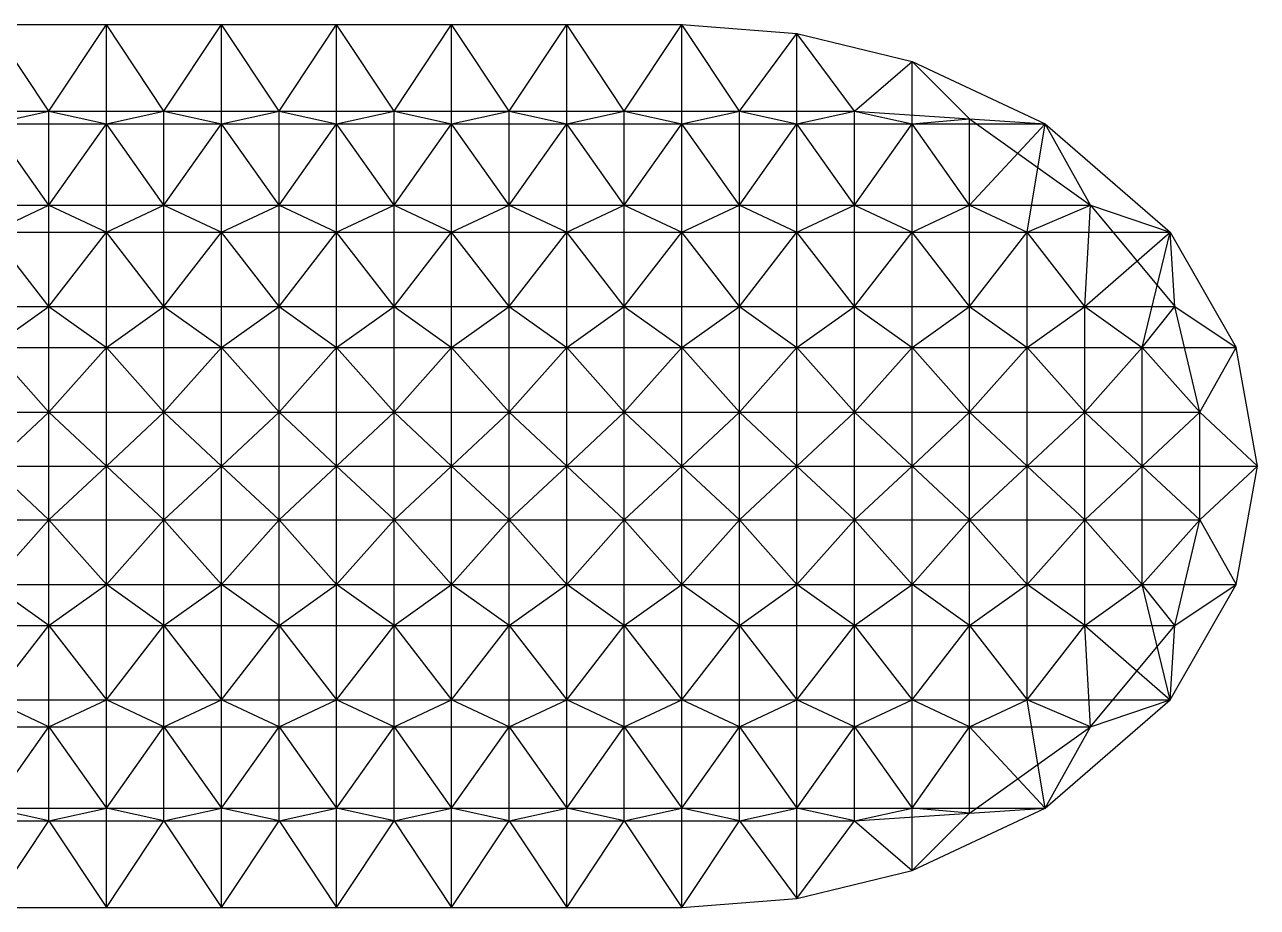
# Model space of a CAD drawing. Extents: x 0 to 63, y 0 to 23.
# Drawn here: x 30.87 to 63, y 0 to 23 of the extents above; entities that cross this region are included whole.
import ezdxf

# ---------------------------------------------------------------- set-up
doc = ezdxf.new("R2010")
doc.units = 0
doc.layers.get('0').update_dxf_attribs({"linetype": 'CONTINUOUS'})

msp = doc.modelspace()

# ---------------------------------------------------------------- linework, layer by layer
at = {"color": 7}
for p, q in [((30, 23), (33, 23)), ((31.5, 20.75, -0.59), (30, 23)), ((31.5, 20.75, -0.59), (33, 23)), ((33, 20.42, 1.71), (33, 23)), ((33, 23), (36, 23)), ((34.5, 20.75, -0.59), (33, 23)), ((34.5, 20.75, -0.59), (36, 23)), ((36, 20.42, 1.71), (36, 23)), ((36, 23), (39, 23)), ((37.5, 20.75, -0.59), (36, 23)), ((37.5, 20.75, -0.59), (39, 23)), ((39, 20.42, 1.71), (39, 23)), ((39, 23), (42, 23)), ((40.5, 20.75, -0.59), (39, 23)), ((40.5, 20.75, -0.59), (42, 23)), ((42, 20.42, 1.71), (42, 23)), ((42, 23), (45, 23)), ((43.5, 20.75, -0.59), (42, 23)), ((43.5, 20.75, -0.59), (45, 23)), ((45, 20.42, 1.71), (45, 23)), ((45, 23), (48, 23)), ((46.5, 20.75, -0.59), (45, 23)), ((46.5, 20.75, -0.59), (48, 23)), ((48, 20.42, 1.71), (48, 23)), ((48, 23), (51, 22.77)), ((49.5, 20.75, -0.59), (48, 23)), ((49.5, 20.75, -0.59), (51, 22.77)), ((51, 20.42, 1.71), (51, 22.77)), ((51, 22.77), (54, 22.04)), ((52.5, 20.75, -0.59), (51, 22.77)), ((52.5, 20.75, -0.59), (54, 22.04)), ((54, 20.42, 1.71), (54, 22.04)), ((54, 22.04), (57.47, 20.42, 1.71)), ((55.5, 20.55, -0.59), (54, 22.04)), ((28.5, 20.75, -0.59), (31.5, 20.75, -0.59)), ((30, 20.42, 1.71), (31.5, 20.75, -0.59)), ((31.5, 18.3, 0.76), (31.5, 20.75, -0.59)), ((31.5, 20.75, -0.59), (34.5, 20.75, -0.59)), ((31.5, 20.75, -0.59), (33, 20.42, 1.71)), ((33, 20.42, 1.71), (34.5, 20.75, -0.59)), ((34.5, 18.3, 0.76), (34.5, 20.75, -0.59)), ((34.5, 20.75, -0.59), (37.5, 20.75, -0.59)), ((34.5, 20.75, -0.59), (36, 20.42, 1.71)), ((36, 20.42, 1.71), (37.5, 20.75, -0.59)), ((37.5, 18.3, 0.76), (37.5, 20.75, -0.59)), ((37.5, 20.75, -0.59), (40.5, 20.75, -0.59)), ((37.5, 20.75, -0.59), (39, 20.42, 1.71)), ((39, 20.42, 1.71), (40.5, 20.75, -0.59)), ((40.5, 18.3, 0.76), (40.5, 20.75, -0.59)), ((40.5, 20.75, -0.59), (43.5, 20.75, -0.59)), ((40.5, 20.75, -0.59), (42, 20.42, 1.71)), ((42, 20.42, 1.71), (43.5, 20.75, -0.59)), ((43.5, 18.3, 0.76), (43.5, 20.75, -0.59)), ((43.5, 20.75, -0.59), (46.5, 20.75, -0.59)), ((43.5, 20.75, -0.59), (45, 20.42, 1.71)), ((45, 20.42, 1.71), (46.5, 20.75, -0.59)), ((46.5, 18.3, 0.76), (46.5, 20.75, -0.59)), ((46.5, 20.75, -0.59), (49.5, 20.75, -0.59)), ((46.5, 20.75, -0.59), (48, 20.42, 1.71)), ((48, 20.42, 1.71), (49.5, 20.75, -0.59)), ((49.5, 18.3, 0.76), (49.5, 20.75, -0.59)), ((49.5, 20.75, -0.59), (52.5, 20.75, -0.59)), ((49.5, 20.75, -0.59), (51, 20.42, 1.71)), ((51, 20.42, 1.71), (52.5, 20.75, -0.59)), ((52.5, 18.3, 0.76), (52.5, 20.75, -0.59)), ((52.5, 20.75, -0.59), (55.5, 20.55, -0.59)), ((52.5, 20.75, -0.59), (54, 20.42, 1.71)), ((30, 20.42, 1.71), (33, 20.42, 1.71)), ((31.5, 18.3, 0.76), (30, 20.42, 1.71)), ((31.5, 18.3, 0.76), (33, 20.42, 1.71)), ((33, 17.59, 2.97), (33, 20.42, 1.71)), ((33, 20.42, 1.71), (36, 20.42, 1.71)), ((34.5, 18.3, 0.76), (33, 20.42, 1.71)), ((34.5, 18.3, 0.76), (36, 20.42, 1.71)), ((36, 17.59, 2.97), (36, 20.42, 1.71)), ((36, 20.42, 1.71), (39, 20.42, 1.71)), ((37.5, 18.3, 0.76), (36, 20.42, 1.71)), ((37.5, 18.3, 0.76), (39, 20.42, 1.71)), ((39, 17.59, 2.97), (39, 20.42, 1.71)), ((39, 20.42, 1.71), (42, 20.42, 1.71)), ((40.5, 18.3, 0.76), (39, 20.42, 1.71)), ((40.5, 18.3, 0.76), (42, 20.42, 1.71)), ((42, 17.59, 2.97), (42, 20.42, 1.71)), ((42, 20.42, 1.71), (45, 20.42, 1.71)), ((43.5, 18.3, 0.76), (42, 20.42, 1.71)), ((43.5, 18.3, 0.76), (45, 20.42, 1.71)), ((45, 17.59, 2.97), (45, 20.42, 1.71)), ((45, 20.42, 1.71), (48, 20.42, 1.71)), ((46.5, 18.3, 0.76), (45, 20.42, 1.71)), ((46.5, 18.3, 0.76), (48, 20.42, 1.71)), ((48, 17.59, 2.97), (48, 20.42, 1.71)), ((48, 20.42, 1.71), (51, 20.42, 1.71)), ((49.5, 18.3, 0.76), (48, 20.42, 1.71)), ((49.5, 18.3, 0.76), (51, 20.42, 1.71)), ((51, 17.59, 2.97), (51, 20.42, 1.71)), ((51, 20.42, 1.71), (54, 20.42, 1.71)), ((52.5, 18.3, 0.76), (51, 20.42, 1.71)), ((52.5, 18.3, 0.76), (54, 20.42, 1.71)), ((54, 20.42, 1.71), (55.5, 20.55, -0.59)), ((54, 17.59, 2.97), (54, 20.42, 1.71)), ((54, 20.42, 1.71), (57.47, 20.42, 1.71)), ((55.5, 18.3, 0.76), (54, 20.42, 1.71)), ((55.5, 18.3, 0.76), (55.5, 20.55, -0.59)), ((55.5, 20.55, -0.59), (58.65, 18.3, 0.76)), ((55.5, 20.55, -0.59), (57.47, 20.42, 1.71)), ((55.5, 18.3, 0.76), (57.47, 20.42, 1.71)), ((57, 17.59, 2.97), (57.47, 20.42, 1.71)), ((57.47, 20.42, 1.71), (60.73, 17.59, 2.97)), ((58.65, 18.3, 0.76), (57.47, 20.42, 1.71)), ((28.5, 18.3, 0.76), (31.5, 18.3, 0.76)), ((30, 17.59, 2.97), (31.5, 18.3, 0.76)), ((31.5, 15.66, 1.68), (31.5, 18.3, 0.76)), ((31.5, 18.3, 0.76), (34.5, 18.3, 0.76)), ((31.5, 18.3, 0.76), (33, 17.59, 2.97)), ((33, 17.59, 2.97), (34.5, 18.3, 0.76)), ((34.5, 15.66, 1.68), (34.5, 18.3, 0.76)), ((34.5, 18.3, 0.76), (37.5, 18.3, 0.76)), ((34.5, 18.3, 0.76), (36, 17.59, 2.97)), ((36, 17.59, 2.97), (37.5, 18.3, 0.76)), ((37.5, 15.66, 1.68), (37.5, 18.3, 0.76)), ((37.5, 18.3, 0.76), (40.5, 18.3, 0.76)), ((37.5, 18.3, 0.76), (39, 17.59, 2.97)), ((39, 17.59, 2.97), (40.5, 18.3, 0.76)), ((40.5, 15.66, 1.68), (40.5, 18.3, 0.76)), ((40.5, 18.3, 0.76), (43.5, 18.3, 0.76)), ((40.5, 18.3, 0.76), (42, 17.59, 2.97)), ((42, 17.59, 2.97), (43.5, 18.3, 0.76)), ((43.5, 15.66, 1.68), (43.5, 18.3, 0.76)), ((43.5, 18.3, 0.76), (46.5, 18.3, 0.76)), ((43.5, 18.3, 0.76), (45, 17.59, 2.97)), ((45, 17.59, 2.97), (46.5, 18.3, 0.76)), ((46.5, 15.66, 1.68), (46.5, 18.3, 0.76)), ((46.5, 18.3, 0.76), (49.5, 18.3, 0.76)), ((46.5, 18.3, 0.76), (48, 17.59, 2.97)), ((48, 17.59, 2.97), (49.5, 18.3, 0.76)), ((49.5, 15.66, 1.68), (49.5, 18.3, 0.76)), ((49.5, 18.3, 0.76), (52.5, 18.3, 0.76)), ((49.5, 18.3, 0.76), (51, 17.59, 2.97)), ((51, 17.59, 2.97), (52.5, 18.3, 0.76)), ((52.5, 15.66, 1.68), (52.5, 18.3, 0.76)), ((52.5, 18.3, 0.76), (55.5, 18.3, 0.76)), ((52.5, 18.3, 0.76), (54, 17.59, 2.97)), ((54, 17.59, 2.97), (55.5, 18.3, 0.76)), ((55.5, 15.66, 1.68), (55.5, 18.3, 0.76)), ((55.5, 18.3, 0.76), (58.65, 18.3, 0.76)), ((55.5, 18.3, 0.76), (57, 17.59, 2.97)), ((57, 17.59, 2.97), (58.65, 18.3, 0.76)), ((58.5, 15.66, 1.68), (58.65, 18.3, 0.76)), ((58.65, 18.3, 0.76), (60.85, 15.66, 1.68)), ((58.65, 18.3, 0.76), (60.73, 17.59, 2.97)), ((30, 17.59, 2.97), (33, 17.59, 2.97)), ((31.5, 15.66, 1.68), (30, 17.59, 2.97)), ((31.5, 15.66, 1.68), (33, 17.59, 2.97)), ((33, 14.59, 3.74), (33, 17.59, 2.97)), ((33, 17.59, 2.97), (36, 17.59, 2.97)), ((34.5, 15.66, 1.68), (33, 17.59, 2.97)), ((34.5, 15.66, 1.68), (36, 17.59, 2.97)), ((36, 14.59, 3.74), (36, 17.59, 2.97)), ((36, 17.59, 2.97), (39, 17.59, 2.97)), ((37.5, 15.66, 1.68), (36, 17.59, 2.97)), ((37.5, 15.66, 1.68), (39, 17.59, 2.97)), ((39, 14.59, 3.74), (39, 17.59, 2.97)), ((39, 17.59, 2.97), (42, 17.59, 2.97)), ((40.5, 15.66, 1.68), (39, 17.59, 2.97)), ((40.5, 15.66, 1.68), (42, 17.59, 2.97)), ((42, 14.59, 3.74), (42, 17.59, 2.97)), ((42, 17.59, 2.97), (45, 17.59, 2.97)), ((43.5, 15.66, 1.68), (42, 17.59, 2.97)), ((43.5, 15.66, 1.68), (45, 17.59, 2.97)), ((45, 14.59, 3.74), (45, 17.59, 2.97)), ((45, 17.59, 2.97), (48, 17.59, 2.97)), ((46.5, 15.66, 1.68), (45, 17.59, 2.97)), ((46.5, 15.66, 1.68), (48, 17.59, 2.97)), ((48, 14.59, 3.74), (48, 17.59, 2.97)), ((48, 17.59, 2.97), (51, 17.59, 2.97)), ((49.5, 15.66, 1.68), (48, 17.59, 2.97)), ((49.5, 15.66, 1.68), (51, 17.59, 2.97)), ((51, 14.59, 3.74), (51, 17.59, 2.97)), ((51, 17.59, 2.97), (54, 17.59, 2.97)), ((52.5, 15.66, 1.68), (51, 17.59, 2.97)), ((52.5, 15.66, 1.68), (54, 17.59, 2.97)), ((54, 14.59, 3.74), (54, 17.59, 2.97)), ((54, 17.59, 2.97), (57, 17.59, 2.97)), ((55.5, 15.66, 1.68), (54, 17.59, 2.97)), ((55.5, 15.66, 1.68), (57, 17.59, 2.97)), ((57, 14.59, 3.74), (57, 17.59, 2.97)), ((57, 17.59, 2.97), (60.73, 17.59, 2.97)), ((58.5, 15.66, 1.68), (57, 17.59, 2.97)), ((58.5, 15.66, 1.68), (60.73, 17.59, 2.97)), ((60, 14.59, 3.74), (60.73, 17.59, 2.97)), ((60.73, 17.59, 2.97), (62.45, 14.59, 3.74)), ((60.85, 15.66, 1.68), (60.73, 17.59, 2.97)), ((28.5, 15.66, 1.68), (31.5, 15.66, 1.68)), ((30, 14.59, 3.74), (31.5, 15.66, 1.68)), ((31.5, 12.9, 2.14), (31.5, 15.66, 1.68)), ((31.5, 15.66, 1.68), (34.5, 15.66, 1.68)), ((31.5, 15.66, 1.68), (33, 14.59, 3.74)), ((33, 14.59, 3.74), (34.5, 15.66, 1.68)), ((34.5, 12.9, 2.14), (34.5, 15.66, 1.68)), ((34.5, 15.66, 1.68), (37.5, 15.66, 1.68)), ((34.5, 15.66, 1.68), (36, 14.59, 3.74)), ((36, 14.59, 3.74), (37.5, 15.66, 1.68)), ((37.5, 12.9, 2.14), (37.5, 15.66, 1.68)), ((37.5, 15.66, 1.68), (40.5, 15.66, 1.68)), ((37.5, 15.66, 1.68), (39, 14.59, 3.74)), ((39, 14.59, 3.74), (40.5, 15.66, 1.68)), ((40.5, 12.9, 2.14), (40.5, 15.66, 1.68)), ((40.5, 15.66, 1.68), (43.5, 15.66, 1.68)), ((40.5, 15.66, 1.68), (42, 14.59, 3.74)), ((42, 14.59, 3.74), (43.5, 15.66, 1.68)), ((43.5, 12.9, 2.14), (43.5, 15.66, 1.68)), ((43.5, 15.66, 1.68), (46.5, 15.66, 1.68)), ((43.5, 15.66, 1.68), (45, 14.59, 3.74)), ((45, 14.59, 3.74), (46.5, 15.66, 1.68)), ((46.5, 12.9, 2.14), (46.5, 15.66, 1.68)), ((46.5, 15.66, 1.68), (49.5, 15.66, 1.68)), ((46.5, 15.66, 1.68), (48, 14.59, 3.74)), ((48, 14.59, 3.74), (49.5, 15.66, 1.68)), ((49.5, 12.9, 2.14), (49.5, 15.66, 1.68)), ((49.5, 15.66, 1.68), (52.5, 15.66, 1.68)), ((49.5, 15.66, 1.68), (51, 14.59, 3.74)), ((51, 14.59, 3.74), (52.5, 15.66, 1.68)), ((52.5, 12.9, 2.14), (52.5, 15.66, 1.68)), ((52.5, 15.66, 1.68), (55.5, 15.66, 1.68)), ((52.5, 15.66, 1.68), (54, 14.59, 3.74)), ((54, 14.59, 3.74), (55.5, 15.66, 1.68)), ((55.5, 12.9, 2.14), (55.5, 15.66, 1.68)), ((55.5, 15.66, 1.68), (58.5, 15.66, 1.68)), ((55.5, 15.66, 1.68), (57, 14.59, 3.74)), ((57, 14.59, 3.74), (58.5, 15.66, 1.68)), ((58.5, 12.9, 2.14), (58.5, 15.66, 1.68)), ((58.5, 15.66, 1.68), (60.85, 15.66, 1.68)), ((58.5, 15.66, 1.68), (60, 14.59, 3.74)), ((60, 14.59, 3.74), (60.85, 15.66, 1.68)), ((61.5, 12.9, 2.14), (60.85, 15.66, 1.68)), ((60.85, 15.66, 1.68), (62.45, 14.59, 3.74)), ((30, 14.59, 3.74), (33, 14.59, 3.74)), ((31.5, 12.9, 2.14), (30, 14.59, 3.74)), ((31.5, 12.9, 2.14), (33, 14.59, 3.74)), ((33, 11.5, 4), (33, 14.59, 3.74)), ((33, 14.59, 3.74), (36, 14.59, 3.74)), ((34.5, 12.9, 2.14), (33, 14.59, 3.74)), ((34.5, 12.9, 2.14), (36, 14.59, 3.74)), ((36, 11.5, 4), (36, 14.59, 3.74)), ((36, 14.59, 3.74), (39, 14.59, 3.74)), ((37.5, 12.9, 2.14), (36, 14.59, 3.74)), ((37.5, 12.9, 2.14), (39, 14.59, 3.74)), ((39, 11.5, 4), (39, 14.59, 3.74)), ((39, 14.59, 3.74), (42, 14.59, 3.74)), ((40.5, 12.9, 2.14), (39, 14.59, 3.74)), ((40.5, 12.9, 2.14), (42, 14.59, 3.74)), ((42, 11.5, 4), (42, 14.59, 3.74)), ((42, 14.59, 3.74), (45, 14.59, 3.74)), ((43.5, 12.9, 2.14), (42, 14.59, 3.74)), ((43.5, 12.9, 2.14), (45, 14.59, 3.74)), ((45, 11.5, 4), (45, 14.59, 3.74)), ((45, 14.59, 3.74), (48, 14.59, 3.74)), ((46.5, 12.9, 2.14), (45, 14.59, 3.74)), ((46.5, 12.9, 2.14), (48, 14.59, 3.74)), ((48, 11.5, 4), (48, 14.59, 3.74)), ((48, 14.59, 3.74), (51, 14.59, 3.74)), ((49.5, 12.9, 2.14), (48, 14.59, 3.74)), ((49.5, 12.9, 2.14), (51, 14.59, 3.74)), ((51, 11.5, 4), (51, 14.59, 3.74)), ((51, 14.59, 3.74), (54, 14.59, 3.74)), ((52.5, 12.9, 2.14), (51, 14.59, 3.74)), ((52.5, 12.9, 2.14), (54, 14.59, 3.74)), ((54, 11.5, 4), (54, 14.59, 3.74)), ((54, 14.59, 3.74), (57, 14.59, 3.74)), ((55.5, 12.9, 2.14), (54, 14.59, 3.74)), ((55.5, 12.9, 2.14), (57, 14.59, 3.74)), ((57, 11.5, 4), (57, 14.59, 3.74)), ((57, 14.59, 3.74), (60, 14.59, 3.74)), ((58.5, 12.9, 2.14), (57, 14.59, 3.74)), ((58.5, 12.9, 2.14), (60, 14.59, 3.74)), ((60, 11.5, 4), (60, 14.59, 3.74)), ((60, 14.59, 3.74), (62.45, 14.59, 3.74)), ((61.5, 12.9, 2.14), (60, 14.59, 3.74)), ((61.5, 12.9, 2.14), (62.45, 14.59, 3.74)), ((63, 11.5, 4), (62.45, 14.59, 3.74)), ((28.5, 12.9, 2.14), (31.5, 12.9, 2.14)), ((30, 11.5, 4), (31.5, 12.9, 2.14)), ((31.5, 10.1, 2.14), (31.5, 12.9, 2.14)), ((31.5, 12.9, 2.14), (34.5, 12.9, 2.14)), ((31.5, 12.9, 2.14), (33, 11.5, 4)), ((33, 11.5, 4), (34.5, 12.9, 2.14)), ((34.5, 10.1, 2.14), (34.5, 12.9, 2.14)), ((34.5, 12.9, 2.14), (37.5, 12.9, 2.14)), ((34.5, 12.9, 2.14), (36, 11.5, 4)), ((36, 11.5, 4), (37.5, 12.9, 2.14)), ((37.5, 10.1, 2.14), (37.5, 12.9, 2.14)), ((37.5, 12.9, 2.14), (40.5, 12.9, 2.14)), ((37.5, 12.9, 2.14), (39, 11.5, 4)), ((39, 11.5, 4), (40.5, 12.9, 2.14)), ((40.5, 10.1, 2.14), (40.5, 12.9, 2.14)), ((40.5, 12.9, 2.14), (43.5, 12.9, 2.14)), ((40.5, 12.9, 2.14), (42, 11.5, 4)), ((42, 11.5, 4), (43.5, 12.9, 2.14)), ((43.5, 10.1, 2.14), (43.5, 12.9, 2.14)), ((43.5, 12.9, 2.14), (46.5, 12.9, 2.14)), ((43.5, 12.9, 2.14), (45, 11.5, 4)), ((45, 11.5, 4), (46.5, 12.9, 2.14)), ((46.5, 10.1, 2.14), (46.5, 12.9, 2.14)), ((46.5, 12.9, 2.14), (49.5, 12.9, 2.14)), ((46.5, 12.9, 2.14), (48, 11.5, 4)), ((48, 11.5, 4), (49.5, 12.9, 2.14)), ((49.5, 10.1, 2.14), (49.5, 12.9, 2.14)), ((49.5, 12.9, 2.14), (52.5, 12.9, 2.14)), ((49.5, 12.9, 2.14), (51, 11.5, 4)), ((51, 11.5, 4), (52.5, 12.9, 2.14)), ((52.5, 10.1, 2.14), (52.5, 12.9, 2.14)), ((52.5, 12.9, 2.14), (55.5, 12.9, 2.14)), ((52.5, 12.9, 2.14), (54, 11.5, 4)), ((54, 11.5, 4), (55.5, 12.9, 2.14)), ((55.5, 10.1, 2.14), (55.5, 12.9, 2.14)), ((55.5, 12.9, 2.14), (58.5, 12.9, 2.14)), ((55.5, 12.9, 2.14), (57, 11.5, 4)), ((57, 11.5, 4), (58.5, 12.9, 2.14)), ((58.5, 10.1, 2.14), (58.5, 12.9, 2.14)), ((58.5, 12.9, 2.14), (61.5, 12.9, 2.14)), ((58.5, 12.9, 2.14), (60, 11.5, 4)), ((60, 11.5, 4), (61.5, 12.9, 2.14)), ((61.5, 10.1, 2.14), (61.5, 12.9, 2.14)), ((61.5, 12.9, 2.14), (63, 11.5, 4)), ((30, 11.5, 4), (33, 11.5, 4)), ((31.5, 10.1, 2.14), (30, 11.5, 4)), ((31.5, 10.1, 2.14), (33, 11.5, 4)), ((33, 8.41, 3.74), (33, 11.5, 4)), ((33, 11.5, 4), (36, 11.5, 4)), ((34.5, 10.1, 2.14), (33, 11.5, 4)), ((34.5, 10.1, 2.14), (36, 11.5, 4)), ((36, 8.41, 3.74), (36, 11.5, 4)), ((36, 11.5, 4), (39, 11.5, 4)), ((37.5, 10.1, 2.14), (36, 11.5, 4)), ((37.5, 10.1, 2.14), (39, 11.5, 4)), ((39, 8.41, 3.74), (39, 11.5, 4)), ((39, 11.5, 4), (42, 11.5, 4)), ((40.5, 10.1, 2.14), (39, 11.5, 4)), ((40.5, 10.1, 2.14), (42, 11.5, 4)), ((42, 8.41, 3.74), (42, 11.5, 4)), ((42, 11.5, 4), (45, 11.5, 4)), ((43.5, 10.1, 2.14), (42, 11.5, 4)), ((43.5, 10.1, 2.14), (45, 11.5, 4)), ((45, 8.41, 3.74), (45, 11.5, 4)), ((45, 11.5, 4), (48, 11.5, 4)), ((46.5, 10.1, 2.14), (45, 11.5, 4)), ((46.5, 10.1, 2.14), (48, 11.5, 4)), ((48, 8.41, 3.74), (48, 11.5, 4)), ((48, 11.5, 4), (51, 11.5, 4)), ((49.5, 10.1, 2.14), (48, 11.5, 4)), ((49.5, 10.1, 2.14), (51, 11.5, 4)), ((51, 8.41, 3.74), (51, 11.5, 4)), ((51, 11.5, 4), (54, 11.5, 4)), ((52.5, 10.1, 2.14), (51, 11.5, 4)), ((52.5, 10.1, 2.14), (54, 11.5, 4)), ((54, 8.41, 3.74), (54, 11.5, 4)), ((54, 11.5, 4), (57, 11.5, 4)), ((55.5, 10.1, 2.14), (54, 11.5, 4)), ((55.5, 10.1, 2.14), (57, 11.5, 4)), ((57, 8.41, 3.74), (57, 11.5, 4)), ((57, 11.5, 4), (60, 11.5, 4)), ((58.5, 10.1, 2.14), (57, 11.5, 4)), ((58.5, 10.1, 2.14), (60, 11.5, 4)), ((60, 8.41, 3.74), (60, 11.5, 4)), ((60, 11.5, 4), (63, 11.5, 4)), ((61.5, 10.1, 2.14), (60, 11.5, 4)), ((61.5, 10.1, 2.14), (63, 11.5, 4)), ((62.45, 8.41, 3.74), (63, 11.5, 4)), ((28.5, 10.1, 2.14), (31.5, 10.1, 2.14)), ((30, 8.41, 3.74), (31.5, 10.1, 2.14)), ((31.5, 7.34, 1.68), (31.5, 10.1, 2.14)), ((31.5, 10.1, 2.14), (34.5, 10.1, 2.14)), ((31.5, 10.1, 2.14), (33, 8.41, 3.74)), ((33, 8.41, 3.74), (34.5, 10.1, 2.14)), ((34.5, 7.34, 1.68), (34.5, 10.1, 2.14)), ((34.5, 10.1, 2.14), (37.5, 10.1, 2.14)), ((34.5, 10.1, 2.14), (36, 8.41, 3.74)), ((36, 8.41, 3.74), (37.5, 10.1, 2.14)), ((37.5, 7.34, 1.68), (37.5, 10.1, 2.14)), ((37.5, 10.1, 2.14), (40.5, 10.1, 2.14)), ((37.5, 10.1, 2.14), (39, 8.41, 3.74)), ((39, 8.41, 3.74), (40.5, 10.1, 2.14)), ((40.5, 7.34, 1.68), (40.5, 10.1, 2.14)), ((40.5, 10.1, 2.14), (43.5, 10.1, 2.14)), ((40.5, 10.1, 2.14), (42, 8.41, 3.74)), ((42, 8.41, 3.74), (43.5, 10.1, 2.14)), ((43.5, 7.34, 1.68), (43.5, 10.1, 2.14)), ((43.5, 10.1, 2.14), (46.5, 10.1, 2.14)), ((43.5, 10.1, 2.14), (45, 8.41, 3.74)), ((45, 8.41, 3.74), (46.5, 10.1, 2.14)), ((46.5, 7.34, 1.68), (46.5, 10.1, 2.14)), ((46.5, 10.1, 2.14), (49.5, 10.1, 2.14)), ((46.5, 10.1, 2.14), (48, 8.41, 3.74)), ((48, 8.41, 3.74), (49.5, 10.1, 2.14)), ((49.5, 7.34, 1.68), (49.5, 10.1, 2.14)), ((49.5, 10.1, 2.14), (52.5, 10.1, 2.14)), ((49.5, 10.1, 2.14), (51, 8.41, 3.74)), ((51, 8.41, 3.74), (52.5, 10.1, 2.14)), ((52.5, 7.34, 1.68), (52.5, 10.1, 2.14)), ((52.5, 10.1, 2.14), (55.5, 10.1, 2.14)), ((52.5, 10.1, 2.14), (54, 8.41, 3.74)), ((54, 8.41, 3.74), (55.5, 10.1, 2.14)), ((55.5, 7.34, 1.68), (55.5, 10.1, 2.14)), ((55.5, 10.1, 2.14), (58.5, 10.1, 2.14)), ((55.5, 10.1, 2.14), (57, 8.41, 3.74)), ((57, 8.41, 3.74), (58.5, 10.1, 2.14)), ((58.5, 7.34, 1.68), (58.5, 10.1, 2.14)), ((58.5, 10.1, 2.14), (61.5, 10.1, 2.14)), ((58.5, 10.1, 2.14), (60, 8.41, 3.74)), ((60, 8.41, 3.74), (61.5, 10.1, 2.14)), ((60.85, 7.34, 1.68), (61.5, 10.1, 2.14)), ((61.5, 10.1, 2.14), (62.45, 8.41, 3.74)), ((30, 8.41, 3.74), (33, 8.41, 3.74)), ((31.5, 7.34, 1.68), (30, 8.41, 3.74)), ((31.5, 7.34, 1.68), (33, 8.41, 3.74)), ((33, 5.41, 2.97), (33, 8.41, 3.74)), ((33, 8.41, 3.74), (36, 8.41, 3.74)), ((34.5, 7.34, 1.68), (33, 8.41, 3.74)), ((34.5, 7.34, 1.68), (36, 8.41, 3.74)), ((36, 5.41, 2.97), (36, 8.41, 3.74)), ((36, 8.41, 3.74), (39, 8.41, 3.74)), ((37.5, 7.34, 1.68), (36, 8.41, 3.74)), ((37.5, 7.34, 1.68), (39, 8.41, 3.74)), ((39, 5.41, 2.97), (39, 8.41, 3.74)), ((39, 8.41, 3.74), (42, 8.41, 3.74)), ((40.5, 7.34, 1.68), (39, 8.41, 3.74)), ((40.5, 7.34, 1.68), (42, 8.41, 3.74)), ((42, 5.41, 2.97), (42, 8.41, 3.74)), ((42, 8.41, 3.74), (45, 8.41, 3.74)), ((43.5, 7.34, 1.68), (42, 8.41, 3.74)), ((43.5, 7.34, 1.68), (45, 8.41, 3.74)), ((45, 5.41, 2.97), (45, 8.41, 3.74)), ((45, 8.41, 3.74), (48, 8.41, 3.74)), ((46.5, 7.34, 1.68), (45, 8.41, 3.74)), ((46.5, 7.34, 1.68), (48, 8.41, 3.74)), ((48, 5.41, 2.97), (48, 8.41, 3.74)), ((48, 8.41, 3.74), (51, 8.41, 3.74)), ((49.5, 7.34, 1.68), (48, 8.41, 3.74)), ((49.5, 7.34, 1.68), (51, 8.41, 3.74)), ((51, 5.41, 2.97), (51, 8.41, 3.74)), ((51, 8.41, 3.74), (54, 8.41, 3.74)), ((52.5, 7.34, 1.68), (51, 8.41, 3.74)), ((52.5, 7.34, 1.68), (54, 8.41, 3.74)), ((54, 5.41, 2.97), (54, 8.41, 3.74)), ((54, 8.41, 3.74), (57, 8.41, 3.74)), ((55.5, 7.34, 1.68), (54, 8.41, 3.74)), ((55.5, 7.34, 1.68), (57, 8.41, 3.74)), ((57, 5.41, 2.97), (57, 8.41, 3.74)), ((57, 8.41, 3.74), (60, 8.41, 3.74)), ((58.5, 7.34, 1.68), (57, 8.41, 3.74)), ((58.5, 7.34, 1.68), (60, 8.41, 3.74)), ((60.73, 5.41, 2.97), (60, 8.41, 3.74)), ((60, 8.41, 3.74), (62.45, 8.41, 3.74)), ((60.85, 7.34, 1.68), (60, 8.41, 3.74)), ((60.73, 5.41, 2.97), (62.45, 8.41, 3.74)), ((60.85, 7.34, 1.68), (62.45, 8.41, 3.74)), ((28.5, 7.34, 1.68), (31.5, 7.34, 1.68)), ((30, 5.41, 2.97), (31.5, 7.34, 1.68)), ((31.5, 4.7, 0.76), (31.5, 7.34, 1.68)), ((31.5, 7.34, 1.68), (34.5, 7.34, 1.68)), ((31.5, 7.34, 1.68), (33, 5.41, 2.97)), ((33, 5.41, 2.97), (34.5, 7.34, 1.68)), ((34.5, 4.7, 0.76), (34.5, 7.34, 1.68)), ((34.5, 7.34, 1.68), (37.5, 7.34, 1.68)), ((34.5, 7.34, 1.68), (36, 5.41, 2.97)), ((36, 5.41, 2.97), (37.5, 7.34, 1.68)), ((37.5, 4.7, 0.76), (37.5, 7.34, 1.68)), ((37.5, 7.34, 1.68), (40.5, 7.34, 1.68)), ((37.5, 7.34, 1.68), (39, 5.41, 2.97)), ((39, 5.41, 2.97), (40.5, 7.34, 1.68)), ((40.5, 4.7, 0.76), (40.5, 7.34, 1.68)), ((40.5, 7.34, 1.68), (43.5, 7.34, 1.68)), ((40.5, 7.34, 1.68), (42, 5.41, 2.97)), ((42, 5.41, 2.97), (43.5, 7.34, 1.68)), ((43.5, 4.7, 0.76), (43.5, 7.34, 1.68)), ((43.5, 7.34, 1.68), (46.5, 7.34, 1.68)), ((43.5, 7.34, 1.68), (45, 5.41, 2.97)), ((45, 5.41, 2.97), (46.5, 7.34, 1.68)), ((46.5, 4.7, 0.76), (46.5, 7.34, 1.68)), ((46.5, 7.34, 1.68), (49.5, 7.34, 1.68)), ((46.5, 7.34, 1.68), (48, 5.41, 2.97)), ((48, 5.41, 2.97), (49.5, 7.34, 1.68)), ((49.5, 4.7, 0.76), (49.5, 7.34, 1.68)), ((49.5, 7.34, 1.68), (52.5, 7.34, 1.68)), ((49.5, 7.34, 1.68), (51, 5.41, 2.97)), ((51, 5.41, 2.97), (52.5, 7.34, 1.68)), ((52.5, 4.7, 0.76), (52.5, 7.34, 1.68)), ((52.5, 7.34, 1.68), (55.5, 7.34, 1.68)), ((52.5, 7.34, 1.68), (54, 5.41, 2.97)), ((54, 5.41, 2.97), (55.5, 7.34, 1.68)), ((55.5, 4.7, 0.76), (55.5, 7.34, 1.68)), ((55.5, 7.34, 1.68), (58.5, 7.34, 1.68)), ((55.5, 7.34, 1.68), (57, 5.41, 2.97)), ((57, 5.41, 2.97), (58.5, 7.34, 1.68)), ((58.65, 4.7, 0.76), (58.5, 7.34, 1.68)), ((58.5, 7.34, 1.68), (60.85, 7.34, 1.68)), ((58.5, 7.34, 1.68), (60.73, 5.41, 2.97)), ((58.65, 4.7, 0.76), (60.85, 7.34, 1.68)), ((60.73, 5.41, 2.97), (60.85, 7.34, 1.68)), ((30, 5.41, 2.97), (33, 5.41, 2.97)), ((31.5, 4.7, 0.76), (30, 5.41, 2.97)), ((31.5, 4.7, 0.76), (33, 5.41, 2.97)), ((33, 2.58, 1.71), (33, 5.41, 2.97)), ((33, 5.41, 2.97), (36, 5.41, 2.97)), ((34.5, 4.7, 0.76), (33, 5.41, 2.97)), ((34.5, 4.7, 0.76), (36, 5.41, 2.97)), ((36, 2.58, 1.71), (36, 5.41, 2.97)), ((36, 5.41, 2.97), (39, 5.41, 2.97)), ((37.5, 4.7, 0.76), (36, 5.41, 2.97)), ((37.5, 4.7, 0.76), (39, 5.41, 2.97)), ((39, 2.58, 1.71), (39, 5.41, 2.97)), ((39, 5.41, 2.97), (42, 5.41, 2.97)), ((40.5, 4.7, 0.76), (39, 5.41, 2.97)), ((40.5, 4.7, 0.76), (42, 5.41, 2.97)), ((42, 2.58, 1.71), (42, 5.41, 2.97)), ((42, 5.41, 2.97), (45, 5.41, 2.97)), ((43.5, 4.7, 0.76), (42, 5.41, 2.97)), ((43.5, 4.7, 0.76), (45, 5.41, 2.97)), ((45, 2.58, 1.71), (45, 5.41, 2.97)), ((45, 5.41, 2.97), (48, 5.41, 2.97)), ((46.5, 4.7, 0.76), (45, 5.41, 2.97)), ((46.5, 4.7, 0.76), (48, 5.41, 2.97)), ((48, 2.58, 1.71), (48, 5.41, 2.97)), ((48, 5.41, 2.97), (51, 5.41, 2.97)), ((49.5, 4.7, 0.76), (48, 5.41, 2.97)), ((49.5, 4.7, 0.76), (51, 5.41, 2.97)), ((51, 2.58, 1.71), (51, 5.41, 2.97)), ((51, 5.41, 2.97), (54, 5.41, 2.97)), ((52.5, 4.7, 0.76), (51, 5.41, 2.97)), ((52.5, 4.7, 0.76), (54, 5.41, 2.97)), ((54, 2.58, 1.71), (54, 5.41, 2.97)), ((54, 5.41, 2.97), (57, 5.41, 2.97)), ((55.5, 4.7, 0.76), (54, 5.41, 2.97)), ((55.5, 4.7, 0.76), (57, 5.41, 2.97)), ((57.47, 2.58, 1.71), (57, 5.41, 2.97)), ((57, 5.41, 2.97), (60.73, 5.41, 2.97)), ((58.65, 4.7, 0.76), (57, 5.41, 2.97)), ((57.47, 2.58, 1.71), (60.73, 5.41, 2.97)), ((58.65, 4.7, 0.76), (60.73, 5.41, 2.97)), ((28.5, 4.7, 0.76), (31.5, 4.7, 0.76)), ((30, 2.58, 1.71), (31.5, 4.7, 0.76)), ((31.5, 2.25, -0.59), (31.5, 4.7, 0.76)), ((31.5, 4.7, 0.76), (34.5, 4.7, 0.76)), ((31.5, 4.7, 0.76), (33, 2.58, 1.71)), ((33, 2.58, 1.71), (34.5, 4.7, 0.76)), ((34.5, 2.25, -0.59), (34.5, 4.7, 0.76)), ((34.5, 4.7, 0.76), (37.5, 4.7, 0.76)), ((34.5, 4.7, 0.76), (36, 2.58, 1.71)), ((36, 2.58, 1.71), (37.5, 4.7, 0.76)), ((37.5, 2.25, -0.59), (37.5, 4.7, 0.76)), ((37.5, 4.7, 0.76), (40.5, 4.7, 0.76)), ((37.5, 4.7, 0.76), (39, 2.58, 1.71)), ((39, 2.58, 1.71), (40.5, 4.7, 0.76)), ((40.5, 2.25, -0.59), (40.5, 4.7, 0.76)), ((40.5, 4.7, 0.76), (43.5, 4.7, 0.76)), ((40.5, 4.7, 0.76), (42, 2.58, 1.71)), ((42, 2.58, 1.71), (43.5, 4.7, 0.76)), ((43.5, 2.25, -0.59), (43.5, 4.7, 0.76)), ((43.5, 4.7, 0.76), (46.5, 4.7, 0.76)), ((43.5, 4.7, 0.76), (45, 2.58, 1.71)), ((45, 2.58, 1.71), (46.5, 4.7, 0.76)), ((46.5, 2.25, -0.59), (46.5, 4.7, 0.76)), ((46.5, 4.7, 0.76), (49.5, 4.7, 0.76)), ((46.5, 4.7, 0.76), (48, 2.58, 1.71)), ((48, 2.58, 1.71), (49.5, 4.7, 0.76)), ((49.5, 2.25, -0.59), (49.5, 4.7, 0.76)), ((49.5, 4.7, 0.76), (52.5, 4.7, 0.76)), ((49.5, 4.7, 0.76), (51, 2.58, 1.71)), ((51, 2.58, 1.71), (52.5, 4.7, 0.76)), ((52.5, 2.25, -0.59), (52.5, 4.7, 0.76)), ((52.5, 4.7, 0.76), (55.5, 4.7, 0.76)), ((52.5, 4.7, 0.76), (54, 2.58, 1.71)), ((54, 2.58, 1.71), (55.5, 4.7, 0.76)), ((55.5, 2.45, -0.59), (55.5, 4.7, 0.76)), ((55.5, 4.7, 0.76), (58.65, 4.7, 0.76)), ((55.5, 2.45, -0.59), (58.65, 4.7, 0.76)), ((55.5, 4.7, 0.76), (57.47, 2.58, 1.71)), ((57.47, 2.58, 1.71), (58.65, 4.7, 0.76)), ((30, 2.58, 1.71), (33, 2.58, 1.71)), ((31.5, 2.25, -0.59), (30, 2.58, 1.71)), ((31.5, 2.25, -0.59), (33, 2.58, 1.71)), ((33, 0), (33, 2.58, 1.71)), ((33, 2.58, 1.71), (36, 2.58, 1.71)), ((34.5, 2.25, -0.59), (33, 2.58, 1.71)), ((34.5, 2.25, -0.59), (36, 2.58, 1.71)), ((36, 0), (36, 2.58, 1.71)), ((36, 2.58, 1.71), (39, 2.58, 1.71)), ((37.5, 2.25, -0.59), (36, 2.58, 1.71)), ((37.5, 2.25, -0.59), (39, 2.58, 1.71)), ((39, 0), (39, 2.58, 1.71)), ((39, 2.58, 1.71), (42, 2.58, 1.71)), ((40.5, 2.25, -0.59), (39, 2.58, 1.71)), ((40.5, 2.25, -0.59), (42, 2.58, 1.71)), ((42, 0), (42, 2.58, 1.71)), ((42, 2.58, 1.71), (45, 2.58, 1.71)), ((43.5, 2.25, -0.59), (42, 2.58, 1.71)), ((43.5, 2.25, -0.59), (45, 2.58, 1.71)), ((45, 0), (45, 2.58, 1.71)), ((45, 2.58, 1.71), (48, 2.58, 1.71)), ((46.5, 2.25, -0.59), (45, 2.58, 1.71)), ((46.5, 2.25, -0.59), (48, 2.58, 1.71)), ((48, 0), (48, 2.58, 1.71)), ((48, 2.58, 1.71), (51, 2.58, 1.71)), ((49.5, 2.25, -0.59), (48, 2.58, 1.71)), ((49.5, 2.25, -0.59), (51, 2.58, 1.71)), ((51, 0.23), (51, 2.58, 1.71)), ((51, 2.58, 1.71), (54, 2.58, 1.71)), ((52.5, 2.25, -0.59), (51, 2.58, 1.71)), ((52.5, 2.25, -0.59), (54, 2.58, 1.71)), ((54, 0.96), (54, 2.58, 1.71)), ((54, 2.58, 1.71), (57.47, 2.58, 1.71)), ((54, 0.96), (57.47, 2.58, 1.71)), ((55.5, 2.45, -0.59), (54, 2.58, 1.71)), ((55.5, 2.45, -0.59), (57.47, 2.58, 1.71)), ((28.5, 2.25, -0.59), (31.5, 2.25, -0.59)), ((30, 0), (31.5, 2.25, -0.59)), ((31.5, 2.25, -0.59), (34.5, 2.25, -0.59)), ((31.5, 2.25, -0.59), (33, 0)), ((33, 0), (34.5, 2.25, -0.59)), ((34.5, 2.25, -0.59), (37.5, 2.25, -0.59)), ((34.5, 2.25, -0.59), (36, 0)), ((36, 0), (37.5, 2.25, -0.59)), ((37.5, 2.25, -0.59), (40.5, 2.25, -0.59)), ((37.5, 2.25, -0.59), (39, 0)), ((39, 0), (40.5, 2.25, -0.59)), ((40.5, 2.25, -0.59), (43.5, 2.25, -0.59)), ((40.5, 2.25, -0.59), (42, 0)), ((42, 0), (43.5, 2.25, -0.59)), ((43.5, 2.25, -0.59), (46.5, 2.25, -0.59)), ((43.5, 2.25, -0.59), (45, 0)), ((45, 0), (46.5, 2.25, -0.59)), ((46.5, 2.25, -0.59), (49.5, 2.25, -0.59)), ((46.5, 2.25, -0.59), (48, 0)), ((48, 0), (49.5, 2.25, -0.59)), ((49.5, 2.25, -0.59), (52.5, 2.25, -0.59)), ((49.5, 2.25, -0.59), (51, 0.23)), ((51, 0.23), (52.5, 2.25, -0.59)), ((52.5, 2.25, -0.59), (55.5, 2.45, -0.59)), ((52.5, 2.25, -0.59), (54, 0.96)), ((54, 0.96), (55.5, 2.45, -0.59)), ((51, 0.23), (54, 0.96)), ((30, 0), (33, 0)), ((33, 0), (36, 0)), ((36, 0), (39, 0)), ((39, 0), (42, 0)), ((42, 0), (45, 0)), ((45, 0), (48, 0)), ((48, 0), (51, 0.23))]:
    msp.add_line(p, q, dxfattribs=at)

doc.saveas('drawing.dxf')
